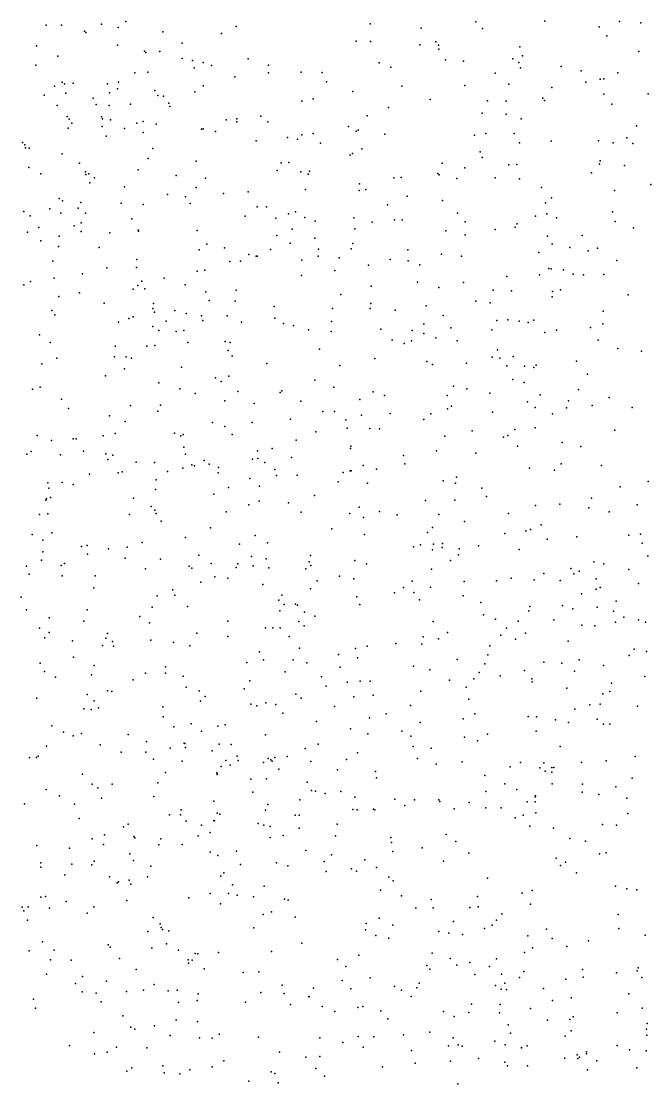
# Model space of a CAD drawing. Header units: metres. Extents: x -23.9 to 23.9, y -28.5 to 28.5.
# Drawn here: x -10.322 to -7.483, y -9.605 to -4.812 of the extents above; entities that cross this region are included whole.
import ezdxf

# ---------------------------------------------------------------- set-up
doc = ezdxf.new("R2010")
doc.units = ezdxf.units.M

msp = doc.modelspace()

# ---------------------------------------------------------------- linework, layer by layer
for p in [(-10.209, -4.8295, -13.188), (-10.1407, -4.8297, 0.7883), (-9.9598, -4.8254, 0.4548), (-9.8499, -4.8133, 2.6239), (-9.3531, -4.8366, -3.1933), (-8.7488, -4.8246, -5.341), (-8.2727, -4.8148, 16.4085), (-7.9601, -4.8124, 5.4032), (-7.7154, -4.8369, 14.164), (-7.6241, -4.8139, 16.5127), (-7.5284, -4.8199, 17.0406), (-10.0363, -4.857, 9.3507), (-10.0308, -4.8628, 12.0654), (-9.885, -4.8411, 2.0933), (-9.6835, -4.8604, 12.2503), (-9.4185, -4.8675, 11.9387), (-8.5179, -4.8433, 8.757), (-8.2421, -4.8444, -5.92), (-7.6808, -4.8785, 16.016), (-10.2536, -4.9238, -10.9472), (-9.888, -4.9203, -11.7537), (-9.5967, -4.9115, 15.2601), (-8.8113, -4.9021, 10.2026), (-8.7463, -4.9043, 11.0094), (-8.5245, -4.9184, 11.4004), (-8.453, -4.9056, 15.654), (-8.4397, -4.9197, 10.06), (-8.0733, -4.9273, 16.1063), (-10.157, -4.9706, 15.4208), (-9.7656, -4.9481, 8.369), (-9.7592, -4.9531, 5.6598), (-9.6962, -4.9491, 9.5148), (-9.5961, -4.9803, -9.1895), (-9.2991, -4.9825, -2.1331), (-8.4384, -4.9378, 13.4013), (-8.1045, -4.9818, 2.1277), (-8.0612, -4.9689, 13.3942), (-7.537, -4.9493, 17.4241), (-10.2557, -5.0103, -1.9092), (-9.5488, -4.99, -9.5815), (-9.542, -5.022, -3.4745), (-9.5017, -4.9981, -1.7383), (-9.4643, -5.0114, 10.7948), (-9.2063, -5.01, -2.519), (-8.7078, -4.9995, 10.6631), (-8.6559, -5.0201, 14.4536), (-8.4094, -4.986, 8.3685), (-8.3276, -4.9925, 2.9524), (-8.0788, -4.9982, 8.7825), (-8.0707, -5.0218, 14.0811), (-7.8874, -5.0172, 10.2324), (-9.8095, -5.0451, 1.3246), (-9.7502, -5.0422, 6.0031), (-9.3587, -5.0633, -4.251), (-9.2068, -5.0448, 14.5879), (-9.0593, -5.0428, -1.6308), (-8.9644, -5.0433, -2.0692), (-8.1854, -5.047, 14.6922), (-7.7974, -5.0363, 13.6062), (-7.7106, -5.0742, 13.2475), (-7.6949, -5.0715, 15.4571), (-7.6315, -5.0455, 8.9744), (-10.1711, -5.1055, 3.7611), (-10.1364, -5.0865, 8.3065), (-10.1262, -5.0953, -13.5051), (-10.088, -5.0916, -1.6134), (-9.933, -5.095, -12.8108), (-9.8882, -5.1168, -11.3408), (-9.8829, -5.0873, -3.3167), (-9.7196, -5.1242, -10.9919), (-9.5017, -5.1036, 8.0846), (-8.9449, -5.085, 8.5087), (-8.6053, -5.1052, 4.8829), (-8.3222, -5.1025, 2.5583), (-8.1228, -5.0959, 13.0482), (-7.9295, -5.1118, 6.2084), (-7.7761, -5.0871, 9.4379), (-10.2189, -5.146, 4.1423), (-10.1202, -5.1362, 8.7418), (-9.9981, -5.1587, 3.1167), (-9.923, -5.1351, -9.5492), (-9.7057, -5.1472, -12.4598), (-9.6803, -5.1508, -2.2009), (-9.5396, -5.1308, 12.5046), (-9.0566, -5.1727, -3.7837), (-9.0054, -5.1626, 10.6607), (-8.826, -5.1292, 9.5271), (-8.4778, -5.1657, 9.2953), (-8.2193, -5.1715, 5.044), (-8.1353, -5.1724, 15.066), (-7.9703, -5.1594, 3.1521), (-7.9621, -5.1693, 9.7236), (-7.695, -5.142, 11.3934), (-7.4953, -5.1391, 8.3556), (-10.1597, -5.1921, -10.2201), (-9.9836, -5.1875, -13.8893), (-9.9246, -5.1923, -2.5744), (-9.8288, -5.1861, 2.6624), (-9.6562, -5.1824, 5.3981), (-9.6518, -5.197, 16.3961), (-8.6655, -5.2009, 15.8187), (-7.6587, -5.1871, 14.6914), (-10.1143, -5.2427, 5.0695), (-10.1058, -5.2534, 9.7607), (-9.9596, -5.2434, -9.1457), (-9.9551, -5.2528, 12.5631), (-9.9185, -5.2568, 7.9013), (-9.8001, -5.272, 9.5483), (-9.7721, -5.2651, -1.5814), (-9.3972, -5.2573, -11.4644), (-9.3503, -5.2657, 15.764), (-9.3495, -5.2522, -11.0065), (-9.2413, -5.2408, 12.3525), (-9.2091, -5.2656, 8.2239), (-8.7621, -5.2396, 10.2353), (-8.2436, -5.2263, 8.0618), (-8.1345, -5.2309, 5.8366), (-8.0675, -5.2528, 2.3443), (-10.1103, -5.2942, 15.9756), (-10.0931, -5.2726, -3.008), (-9.9563, -5.2878, 6.3233), (-9.8562, -5.2955, -9.9114), (-9.7718, -5.3142, -13.3571), (-9.7137, -5.2765, -8.8423), (-9.5085, -5.2989, 15.1218), (-9.5008, -5.2982, 9.1864), (-9.4455, -5.3095, 16.1079), (-9.0051, -5.3185, 5.1235), (-8.846, -5.2869, -1.5026), (-8.812, -5.3075, 14.2568), (-8.8022, -5.3037, -1.1268), (-8.2266, -5.3182, -1.0676), (-8.0998, -5.3181, 2.7182), (-7.5476, -5.2847, 2.3378), (-10.3165, -5.3597, 12.3084), (-9.9385, -5.3311, 15.6607), (-9.263, -5.3518, -4.5014), (-9.1212, -5.3367, 9.4149), (-9.0766, -5.3443, -8.852), (-9.0567, -5.3246, -9.848), (-8.9716, -5.3621, -3.464), (-8.6827, -5.3225, -4.9725), (-8.2783, -5.3259, -3.8619), (-8.0747, -5.3609, -4.3139), (-7.9324, -5.3532, 9.0569), (-7.7196, -5.3514, -5.6006), (-7.652, -5.3609, 10.5655), (-7.5907, -5.3382, 2.9141), (-7.5639, -5.364, 10.9009), (-10.3059, -5.3693, 1.9808), (-10.3021, -5.3833, 8.133), (-10.2853, -5.3853, 11.5416), (-10.1372, -5.4105, 4.4532), (-9.7282, -5.3863, 10.7122), (-8.8285, -5.4085, 5.44), (-8.7855, -5.3886, 8.1089), (-8.2517, -5.4007, 14.8359), (-10.0588, -5.4524, -1.2543), (-9.7487, -5.4317, -10.5947), (-9.5331, -5.4432, -3.6495), (-9.1491, -5.4506, -11.2904), (-9.1145, -5.4498, -1.2223), (-8.8392, -5.417, -2.389), (-8.4236, -5.4529, 10.966), (-8.2432, -5.4274, 15.4027), (-8.1228, -5.4606, 5.5357), (-8.0866, -5.4587, 0.8504), (-7.7138, -5.4567, -5.1917), (-7.7106, -5.4426, 8.6491), (-7.6019, -5.4637, -0.5611), (-10.2872, -5.4722, -10.8985), (-10.233, -5.5002, 8.9184), (-10.032, -5.4917, 3.2765), (-10.0309, -5.5036, -12.785), (-10.0176, -5.501, 2.5564), (-9.7945, -5.4833, 4.3563), (-9.6229, -5.5084, 3.627), (-9.1671, -5.4849, 11.57), (-9.0606, -5.4918, 14.5807), (-9.0274, -5.5015, 8.8595), (-9.0213, -5.4891, 14.0577), (-8.444, -5.4991, 7.9282), (-8.4374, -5.5056, 13.7057), (-8.3208, -5.473, 1.1469), (-7.7503, -5.4958, 5.1694), (-10.012, -5.5416, 10.038), (-9.9909, -5.5186, -3.3742), (-9.8561, -5.5586, 4.7166), (-9.4904, -5.5209, -11.7714), (-8.7967, -5.5454, -9.1321), (-8.6414, -5.5187, -2.1154), (-8.6083, -5.5171, 4.3189), (-8.3582, -5.5212, 9.2828), (-8.1848, -5.5187, -5.0484), (-8.0752, -5.5238, -5.4771), (-7.4833, -5.5482, -0.9175), (-9.6629, -5.594, -14.0072), (-9.5805, -5.6044, -13.381), (-9.5331, -5.5629, 5.5474), (-9.4102, -5.589, -10.05), (-9.2991, -5.5823, 10.6607), (-9.04, -5.571, -11.7774), (-8.7979, -5.5766, 1.0134), (-8.768, -5.5707, 0.6242), (-8.581, -5.6018, -0.5424), (-7.9757, -5.563, -1.3164), (-7.6463, -5.5762, -2.0427), (-10.1501, -5.6127, -14.2908), (-10.1353, -5.6231, 12.4966), (-10.0529, -5.6296, 19.3577), (-9.8709, -5.6332, 10.4123), (-9.7713, -5.6384, 9.7352), (-9.5607, -5.6342, 4.0986), (-9.2575, -5.6492, 15.4061), (-9.2165, -5.6489, 8.0003), (-8.6708, -5.64, 15.6368), (-8.4228, -5.6204, -4.1115), (-7.9582, -5.6308, 8.0489), (-7.9301, -5.6089, 14.1106), (-10.3103, -5.6704, 2.5126), (-10.2816, -5.6906, 4.9374), (-10.1932, -5.6584, -2.081), (-10.1435, -5.6775, 18.6908), (-10.0655, -5.6556, -12.4295), (-10.0317, -5.6781, 11.3555), (-9.8235, -5.7032, -10.0599), (-9.3124, -5.6909, 8.9814), (-9.1743, -5.7011, 14.8657), (-9.1165, -5.6807, -10.9217), (-9.0858, -5.672, 11.8791), (-9.0435, -5.6977, -0.7625), (-8.822, -5.6988, -4.2996), (-8.3541, -5.6778, 15.1622), (-8.0032, -5.6913, 4.5088), (-7.9511, -5.6814, 1.1939), (-7.9087, -5.6992, 10.1639), (-7.6554, -5.6724, 6.144), (-10.2426, -5.7428, 6.4692), (-10.0823, -5.735, 7.8591), (-10.0521, -5.7217, -2.7721), (-9.1002, -5.7497, 5.3213), (-8.9968, -5.7136, -3.4442), (-8.818, -5.7493, -12.0106), (-8.7388, -5.7184, 9.1743), (-8.639, -5.7078, -8.8054), (-8.6048, -5.7076, 5.6256), (-8.3197, -5.7172, 10.322), (-8.0947, -5.741, -0.6411), (-8.0851, -5.7263, 13.7467), (-7.6441, -5.7153, -2.4559), (-7.5615, -5.7439, 2.9189), (-10.294, -5.7632, 10.7615), (-10.1506, -5.7823, -1.2389), (-10.0514, -5.7607, 2.0324), (-9.9217, -5.7666, -8.8858), (-9.7949, -5.7541, 9.1251), (-9.7932, -5.7589, 1.6781), (-9.5277, -5.7559, 10.4789), (-9.169, -5.7796, 9.9283), (-8.9975, -5.7915, 13.748), (-8.4078, -5.7584, -1.8), (-8.3194, -5.776, 4.2882), (-8.1851, -5.7524, 11.2686), (-7.9487, -5.7824, -1.8838), (-7.792, -5.7794, 5.6707), (-10.234, -5.8033, -9.2059), (-10.153, -5.828, 10.4061), (-9.97, -5.8325, 1.211), (-9.5195, -5.844, -13.7074), (-9.4854, -5.8179, 12.4907), (-9.4058, -5.8349, 4.5349), (-9.1974, -5.8421, -12.3746), (-9.1095, -5.8137, -9.9402), (-8.9819, -5.8409, 15.2655), (-8.8339, -5.839, 1.2877), (-8.8259, -5.8151, -8.4074), (-8.5792, -5.8437, 7.98), (-7.9282, -5.8176, 9.0957), (-7.8481, -5.833, 3.1858), (-7.7227, -5.8366, -0.0471), (-10.1791, -5.8943, 8.9155), (-9.8008, -5.8867, 6.7086), (-9.3326, -5.8942, -0.4384), (-9.2951, -5.8648, -10.6715), (-9.2622, -5.872, -0.9578), (-9.2572, -5.8726, 12.2425), (-9.0567, -5.89, -2.5533), (-8.9823, -5.8727, 0.6041), (-8.8876, -5.8801, -2.887), (-8.6585, -5.8865, -2.0431), (-8.5769, -5.8925, 10.7518), (-8.4269, -5.8624, 13.5569), (-8.3361, -5.8714, -5.1772), (-7.9877, -5.8555, 5.3687), (-7.7648, -5.8474, 8.3614), (-7.6369, -5.8913, 3.5594), (-9.9354, -5.9253, 12.4408), (-9.8015, -5.9236, 3.3383), (-9.5282, -5.9398, 3.9401), (-9.4934, -5.9353, -3.4843), (-9.3817, -5.8956, -12.7275), (-8.9077, -5.9367, -11.069), (-8.7553, -5.9129, 0.2949), (-8.5247, -5.9105, -11.6361), (-7.9424, -5.9279, -1.5652), (-7.9319, -5.929, -5.1336), (-7.8768, -5.9339, 2.8132), (-10.2801, -5.9861, -10.8126), (-10.1727, -5.9717, 11.7332), (-10.046, -5.9524, -10.2265), (-9.7783, -5.9848, -2.2311), (-9.6768, -5.9713, 5.8279), (-9.0587, -5.9588, 8.4916), (-8.5354, -5.9892, -5.509), (-8.1316, -5.9637, 10.0901), (-7.9853, -5.9556, 0.2856), (-7.8334, -5.954, 14.2108), (-7.7859, -5.9562, 8.7696), (-7.6941, -5.9554, 10.0933), (-10.3107, -6.0013, -1.8881), (-10.0591, -6.0369, 18.5813), (-9.8174, -6.0216, 19.0872), (-9.7961, -6.0044, -9.8339), (-9.765, -6.0198, -3.2472), (-9.5832, -6.001, -2.5394), (-9.4898, -6.0327, 1.5736), (-9.3522, -6.0259, 11.7951), (-8.744, -6.007, -9.3706), (-8.4387, -6.0128, 0.1575), (-8.3281, -5.9911, 1.5172), (-8.1935, -6.0262, -8.4281), (-8.1104, -6.029, 14.7722), (-7.9261, -6.0309, -6.2466), (-7.8895, -6.0232, 4.8342), (-10.1527, -6.0544, 10.0948), (-9.948, -6.0837, -9.2477), (-9.7253, -6.086, -1.587), (-9.4736, -6.0718, 1.9547), (-9.3575, -6.0757, 13.3579), (-8.8807, -6.0454, -12.2554), (-8.7454, -6.0853, 5.528), (-8.2719, -6.0756, 9.1184), (-8.208, -6.0831, -4.737), (-7.9275, -6.055, -2.5286), (-7.5846, -6.0466, -2.7046), (-10.1833, -6.1174, 1.0321), (-9.7276, -6.1088, -0.6885), (-9.7203, -6.124, 1.2074), (-9.6291, -6.1178, -8.9083), (-9.5787, -6.1309, 8.901), (-9.1813, -6.0992, 12.8302), (-8.9181, -6.1079, 13.4498), (-8.7481, -6.1074, -5.199), (-8.6356, -6.1157, -0.3314), (-8.4964, -6.0968, 4.3298), (-7.6972, -6.1199, 0.989), (-10.1698, -6.1369, 8.6408), (-9.8834, -6.1705, 7.724), (-9.8373, -6.1526, 5.5206), (-9.8173, -6.1458, 2.349), (-9.668, -6.166, 11.9652), (-9.5085, -6.1414, 5.3525), (-9.5022, -6.1621, -2.9074), (-9.3926, -6.1412, -0.0413), (-9.3292, -6.1697, -8.69), (-9.1779, -6.152, -9.7274), (-9.1394, -6.1759, -2.2993), (-8.923, -6.1673, 1.238), (-8.5067, -6.177, -1.7877), (-8.4189, -6.1393, 10.263), (-8.1771, -6.163, 5.4064), (-8.128, -6.1599, 13.7204), (-8.0767, -6.1657, 3.3205), (-8.0363, -6.1706, -5.7981), (-8.011, -6.1601, -0.5911), (-7.6996, -6.1772, -5.8716), (-10.239, -6.2268, 19.7277), (-9.729, -6.1893, 3.5759), (-9.702, -6.2072, -13.4091), (-9.6228, -6.2115, -10.6628), (-9.5887, -6.2068, 12.9924), (-9.0942, -6.1855, 14.5333), (-9.0268, -6.204, 5.1582), (-8.9249, -6.212, -1.8349), (-8.7007, -6.2013, -8.0911), (-8.5588, -6.2072, 8.9315), (-8.5058, -6.2206, -5.7897), (-8.385, -6.1955, -9.3464), (-8.1996, -6.2037, 4.5058), (-7.9603, -6.2161, 1.9958), (-7.9084, -6.2058, -1.3035), (-7.7556, -6.1939, 0.5445), (-10.1911, -6.2617, -12.9164), (-9.8981, -6.2781, 19.3753), (-9.7549, -6.2777, -0.3899), (-9.7194, -6.2754, 3.9417), (-9.571, -6.2608, -1.959), (-9.4016, -6.2568, 6.5193), (-9.3801, -6.262, 13.6418), (-8.6495, -6.2517, -4.7941), (-8.5956, -6.2662, 13.181), (-8.5619, -6.2542, 2.1023), (-8.4526, -6.2405, -11.7767), (-8.3558, -6.2537, 2.3779), (-7.7197, -6.2514, -6.8408), (-9.3886, -6.2976, -9.1742), (-9.3702, -6.3219, 7.707), (-8.9765, -6.292, 13.7386), (-8.1745, -6.2944, 8.5934), (-8.1032, -6.324, 4.893), (-7.6316, -6.2884, -5.4956), (-7.5243, -6.3002, 4.0508), (-10.2288, -6.3583, 7.7951), (-10.1616, -6.3318, 3.1744), (-9.9005, -6.3269, 10.2528), (-9.848, -6.3266, 6.9722), (-9.8239, -6.3315, 18.493), (-9.5992, -6.3735, -13.1135), (-9.2148, -6.3567, -12.6797), (-8.8846, -6.3659, 4.8851), (-8.7271, -6.3342, 12.7524), (-8.4929, -6.3476, -11.4202), (-8.467, -6.3605, 13.696), (-8.3137, -6.3548, -6.5425), (-8.1976, -6.3277, 1.6029), (-8.1634, -6.3319, 0.2284), (-8.1327, -6.3663, -1.981), (-8.0532, -6.3679, -2.3834), (-8, -6.3635, -8.6154), (-7.8178, -6.346, 2.2878), (-9.9421, -6.4116, -10.9669), (-9.8568, -6.3803, 18.043), (-9.4458, -6.4209, 4.3013), (-9.3861, -6.4128, 1.9475), (-8.0099, -6.3745, 14.0895), (-7.7682, -6.404, -2.6546), (-10.2359, -6.4633, 9.9498), (-9.7015, -6.443, 7.5062), (-9.42, -6.4368, 6.0323), (-8.9979, -6.4318, 14.3119), (-8.9128, -6.4623, 0.6341), (-8.3732, -6.4581, -6.1075), (-8.1053, -6.4285, -0.7917), (-8.0544, -6.4417, 10.1569), (-10.2712, -6.4715, 18.1288), (-10.14, -6.5176, 1.0792), (-9.6069, -6.4705, 1.1268), (-9.5382, -6.4911, 5.3257), (-9.3455, -6.4821, 12.5503), (-9.1544, -6.4876, 1.6032), (-9.1473, -6.4795, 8.4106), (-8.7349, -6.4847, 1.7837), (-8.6834, -6.5005, 0.3754), (-8.4014, -6.501, -8.1304), (-8.3122, -6.4711, -0.4602), (-8.2087, -6.49, 14.4973), (-7.9824, -6.497, -6.9378), (-7.8084, -6.4742, -0.2638), (-7.6701, -6.5094, -3.9692), (-10.1091, -6.5598, 19.4202), (-9.8294, -6.5461, 10.6175), (-9.6936, -6.5449, 5.7448), (-9.4034, -6.5251, -13.8747), (-9.2708, -6.5365, -8.428), (-9.0615, -6.5265, -9.3069), (-8.7957, -6.5185, -1.4842), (-8.3991, -6.5601, 13.9649), (-8.3811, -6.5494, 10.9737), (-8.0386, -6.5291, -11.656), (-8.0044, -6.5545, 0.488), (-7.8638, -6.5557, 0.8653), (-7.8544, -6.5241, -4.6691), (-7.748, -6.5453, -12.007), (-7.5666, -6.5554, 5.0364), (-9.9243, -6.5923, -11.6107), (-9.7065, -6.5717, 13.5265), (-9.1077, -6.6075, 7.897), (-8.9618, -6.5731, -13.1924), (-8.9089, -6.5731, -5.2134), (-8.8586, -6.61, 2.139), (-8.7875, -6.5887, -5.636), (-8.6576, -6.5812, -9.4174), (-8.5061, -6.609, 13.4361), (-8.4752, -6.5831, 1.4049), (-8.1964, -6.5754, -1.2909), (-7.927, -6.5835, -12.3076), (-9.8524, -6.618, 11.3218), (-9.4586, -6.6227, 6.5901), (-9.4039, -6.6399, -14.4972), (-9.2799, -6.6223, 13.8387), (-8.8528, -6.6479, -11.1651), (-8.7501, -6.6492, -12.6022), (-8.7057, -6.651, 10.8444), (-8.2881, -6.6606, -6.7639), (-8.0962, -6.6536, 1.1212), (-8.0037, -6.6459, -2.1559), (-7.6453, -6.657, 1.6853), (-10.2502, -6.6807, 17.8489), (-10.1846, -6.7038, 2.3557), (-10.0872, -6.6963, -0.9542), (-10.0745, -6.6968, -14.3556), (-9.9516, -6.6831, 6.9368), (-9.8989, -6.6724, 4.2511), (-9.631, -6.6703, -14.8684), (-9.602, -6.6825, 0.7484), (-9.5912, -6.6759, 2.1892), (-9.3707, -6.6762, 4.8898), (-9.0816, -6.7021, -14.1956), (-8.9927, -6.6647, 0.1337), (-8.4122, -6.6842, 5.2215), (-8.1475, -6.6889, -8.4225), (-8.1275, -6.6805, 10.449), (-10.2767, -6.7527, -12.0965), (-10.0406, -6.7524, -1.8254), (-9.5883, -6.7334, 8.8183), (-9.2561, -6.7508, -11.1954), (-9.1905, -6.7403, -9.0581), (-8.8371, -6.7395, 12.5446), (-8.835, -6.7293, 5.1613), (-8.449, -6.7495, -6.3597), (-8.0848, -6.7294, -8.8545), (-7.8822, -6.7121, 11.0324), (-7.7986, -6.731, 5.478), (-10.2959, -6.7659, -15.0743), (-10.1446, -6.768, -13.9621), (-9.9409, -6.7637, -15.26), (-9.9316, -6.7898, -13.6076), (-9.9083, -6.7691, 5.242), (-9.8038, -6.8007, 13.0423), (-9.7215, -6.8033, 9.3791), (-9.5811, -6.7645, -11.6033), (-9.4963, -6.7941, 6.2407), (-9.2789, -6.7876, 10.2343), (-9.2546, -6.7845, 18.2113), (-9.2237, -6.8034, 8.5843), (-9.1029, -6.7806, -13.5858), (-8.5983, -6.7717, 2.6214), (-8.2726, -6.7613, 2.735), (-9.8845, -6.8492, 5.8209), (-9.8665, -6.845, 9.8322), (-9.6626, -6.8436, -0.2029), (-9.5936, -6.8291, 10.0386), (-9.5527, -6.8137, -15.1792), (-9.5402, -6.8178, 11.6712), (-9.4736, -6.8103, 7.5197), (-9.4337, -6.8489, 12.4237), (-9.4318, -6.8247, -13.4415), (-9.1781, -6.8345, -8.5762), (-8.8702, -6.8477, 10.3519), (-8.8386, -6.841, -13.9008), (-8.8345, -6.8397, -9.2589), (-8.7796, -6.8163, -11.5061), (-8.7198, -6.8325, -4.8752), (-8.592, -6.8086, -1.4938), (-8.0302, -6.8284, 5.024), (-7.917, -6.8373, 2.8512), (-7.8867, -6.8085, 1.4417), (-7.7058, -6.8166, -3.5893), (-10.2015, -6.8941, 4.5435), (-10.1365, -6.8932, 3.1942), (-10.0134, -6.855, 11.8497), (-9.7132, -6.8817, 10.8306), (-9.2912, -6.8754, -1.8991), (-9.171, -6.8609, 0.4659), (-9.0781, -6.8603, 8.2383), (-8.8927, -6.8896, 11.1327), (-8.7608, -6.8966, -8.0902), (-8.4187, -6.8855, -7.7702), (-8.363, -6.8962, -4.403), (-8.3588, -6.8688, 10.2245), (-7.4944, -6.8892, 4.5459), (-10.1972, -6.9184, 10.2504), (-10.0875, -6.9022, 7.5868), (-9.716, -6.9244, 6.6091), (-9.4527, -6.946, 9.648), (-9.3878, -6.9161, 11.0953), (-9.248, -6.909, -11.5094), (-8.2442, -6.9188, -1.4611), (-7.6209, -6.9121, -2.0131), (-10.211, -6.9734, 6.6539), (-10.2082, -6.9663, 9.1481), (-10.19, -6.9606, -1.4458), (-9.8152, -6.9642, 1.0507), (-9.2959, -6.9934, 11.4971), (-9.2492, -6.9765, 18.582), (-9.1164, -6.9846, 4.7884), (-8.9992, -6.9523, 13.795), (-8.4987, -6.9748, 13.1693), (-8.3671, -6.9729, -8.9635), (-8.2242, -6.9565, -3.7103), (-8.0032, -6.9966, 4.6173), (-7.8932, -6.9909, -7.9712), (-7.7497, -6.9644, -11.3592), (-7.5448, -6.9938, 5.8797), (-10.2392, -7.037, 9.9337), (-10.2018, -7.0341, 8.5341), (-9.8337, -7.037, 17.6585), (-9.7353, -7.0014, -0.7115), (-9.7191, -7.018, -2.6091), (-9.7127, -7.0331, 19.0084), (-9.3977, -7.0261, -12.1868), (-9.0591, -7.0268, 9.9011), (-8.8397, -7.0329, 11.7943), (-8.7984, -7.0044, 4.3894), (-8.7064, -7.0243, 5.5513), (-8.6271, -7.0383, 13.4884), (-8.4394, -7.0374, 4.3198), (-8.1243, -7.0332, -11.2741), (-7.7629, -7.0071, -5.4898), (-7.6714, -7.0254, 3.296), (-9.6907, -7.0676, 12.332), (-8.7787, -7.0504, -12.2118), (-8.3232, -7.0687, -4.7138), (-7.9768, -7.0841, 5.5147), (-10.2728, -7.127, 8.0624), (-10.1838, -7.12, -1.1433), (-9.4686, -7.098, 8.6325), (-9.2668, -7.1314, 18.09), (-8.9213, -7.1022, -8.5238), (-8.7737, -7.1274, 2.3632), (-8.4904, -7.1188, -13.9662), (-8.4668, -7.0965, -5.5816), (-8.1409, -7.1237, -5.9344), (-8.0465, -7.1115, -6.792), (-8.0259, -7.1053, -12.6356), (-7.8159, -7.138, 16.7734), (-7.5823, -7.1304, -5.8121), (-7.53, -7.1257, 17.2154), (-10.2248, -7.1529, -3.1407), (-10.0506, -7.1812, 12.0043), (-10.0248, -7.1765, 6.11), (-9.8447, -7.1845, -3.0335), (-9.7762, -7.1638, 7.6355), (-9.5813, -7.1413, 0.6329), (-9.3381, -7.1707, 13.6289), (-9.2113, -7.1656, 1.8079), (-8.553, -7.1839, 12.4996), (-8.5211, -7.1741, 12.0983), (-8.4625, -7.1713, 1.1254), (-8.4233, -7.1865, 11.403), (-8.4225, -7.1687, -3.9816), (-8.2596, -7.1786, -6.2969), (-7.9509, -7.1483, 11.08), (-7.5226, -7.1673, -3.006), (-10.224, -7.2061, 1.0805), (-10.0235, -7.2161, 3.8413), (-9.9282, -7.1918, -3.7602), (-9.8537, -7.2344, -0.307), (-9.5203, -7.2211, -2.2718), (-9.2834, -7.2261, 9.3028), (-9.018, -7.2223, -8.1772), (-8.4673, -7.1968, -13.2186), (-8.3498, -7.219, 0.7833), (-8.3466, -7.1929, -5.0505), (-8.0768, -7.1956, -5.4398), (-7.4957, -7.2237, 0.1134), (-10.2976, -7.2709, 3.0029), (-10.2304, -7.244, 4.6975), (-10.1423, -7.2677, 2.405), (-10.1264, -7.2581, -15.4878), (-9.762, -7.282, -12.1856), (-9.6945, -7.2391, 17.3657), (-9.5638, -7.2702, 6.4877), (-9.5521, -7.2802, -3.8815), (-9.4657, -7.2581, -11.7719), (-9.352, -7.2768, 0.3199), (-9.3456, -7.2598, -3.1824), (-9.2757, -7.269, -3.5465), (-9.2169, -7.2378, -14.9325), (-9.2052, -7.2778, 5.0558), (-9.038, -7.2828, 11.5943), (-9.0241, -7.2515, 7.8125), (-9.0165, -7.2674, 14.9959), (-8.817, -7.2452, -1.4122), (-8.7646, -7.2593, 12.9784), (-8.4723, -7.2835, 1.5801), (-8.3858, -7.2445, 15.9817), (-7.8431, -7.2811, 2.4329), (-7.7399, -7.2504, 1.2196), (-7.6944, -7.2605, -5.0459), (-7.5814, -7.2849, -0.5902), (-10.2858, -7.3066, -1.4422), (-10.137, -7.3138, 4.2933), (-9.9879, -7.3145, 18.9535), (-9.4484, -7.3187, 9.0051), (-9.3899, -7.3242, 12.9091), (-8.8863, -7.315, 5.5354), (-8.8221, -7.3273, 9.9787), (-8.1128, -7.3253, 16.7931), (-8.0093, -7.3317, -7.5749), (-7.966, -7.303, 1.4688), (-7.8306, -7.3044, 10.7444), (-7.806, -7.2931, -3.3533), (-7.7292, -7.3277, -7.9345), (-9.9951, -7.3681, 17.5071), (-9.6376, -7.3775, -2.636), (-9.5115, -7.342, 18.805), (-9.2323, -7.3534, 13.355), (-9.017, -7.3721, 4.4698), (-8.9878, -7.336, -7.8526), (-8.5982, -7.3668, -11.5527), (-8.5594, -7.3387, 15.6888), (-8.4762, -7.3659, 14.6341), (-8.3245, -7.3389, -11.3371), (-8.1788, -7.3365, 10.1366), (-7.8922, -7.3354, -6.0897), (-7.7288, -7.3736, -6.4643), (-7.7112, -7.3665, 17.5232), (-7.539, -7.3491, -11.065), (-10.3216, -7.4105, -3.5359), (-9.7083, -7.4047, 0.1208), (-9.6294, -7.4015, -15.4703), (-9.1607, -7.4245, 11.0845), (-9.1468, -7.4011, 17.5465), (-8.809, -7.4094, 1.596), (-8.6386, -7.391, 2.1168), (-8.5513, -7.3886, 8.0871), (-8.5256, -7.423, 16.5466), (-8.3298, -7.404, 5.6002), (-7.796, -7.3947, -1.367), (-7.6391, -7.4279, 5.79), (-10.2982, -7.468, 5.8997), (-10.0251, -7.4679, -0.934), (-9.7306, -7.4556, 12.6041), (-9.572, -7.4531, 16.9163), (-9.1554, -7.4713, 15.2576), (-9.1355, -7.4441, -11.4857), (-9.085, -7.4425, 14.4111), (-9.0757, -7.4459, 8.4876), (-8.7955, -7.4436, 13.5168), (-8.2494, -7.4349, 13.6453), (-8.033, -7.4717, 5.4317), (-8.0283, -7.4528, -12.5729), (-7.8815, -7.4475, 16.423), (-7.8343, -7.4623, -1.7668), (-7.7249, -7.4551, -11.3708), (-7.6513, -7.4732, -12.4006), (-10.1958, -7.5028, -3.8955), (-10.0392, -7.5181, -12.6065), (-9.7863, -7.4972, 8.8349), (-9.3909, -7.5182, 14.8582), (-9.0702, -7.5207, 15.9208), (-9.0443, -7.4773, -1.827), (-8.9985, -7.4962, -1.142), (-8.4643, -7.5202, 4.2969), (-8.2369, -7.4897, 17.0635), (-8.1835, -7.5093, -8.8044), (-8.0815, -7.5183, 4.4633), (-7.9205, -7.513, 10.4751), (-7.6415, -7.5235, 4.6468), (-7.6046, -7.5007, -2.7085), (-7.5391, -7.5129, -1.601), (-7.5069, -7.5236, 0.2708), (-10.2397, -7.5506, -0.5456), (-10.1953, -7.569, -0.1515), (-9.7429, -7.5268, -11.888), (-9.5295, -7.5726, 6.8791), (-9.2206, -7.5479, -3.8137), (-9.187, -7.5481, -14.4704), (-9.1546, -7.5488, 7.4375), (-9.0461, -7.5392, 16.2976), (-8.3998, -7.5702, -13.9736), (-8.1332, -7.5495, 0.6359), (-7.7946, -7.5365, 2.2057), (-7.7356, -7.5394, -8.3891), (-10.2158, -7.5937, -7.0074), (-10.091, -7.6072, 18.6096), (-9.9398, -7.5958, 2.2235), (-9.932, -7.5742, 5.8171), (-9.9104, -7.6105, 11.9688), (-9.7371, -7.604, 1.6368), (-9.6347, -7.6155, 18.5239), (-9.3909, -7.588, 6.3439), (-9.1131, -7.587, 4.7253), (-8.6322, -7.6191, -12.6148), (-8.5089, -7.5898, 11.9925), (-8.441, -7.5977, -1.3109), (-8.159, -7.5823, -4.609), (-8.0928, -7.5992, 15.623), (-8.0482, -7.573, 11.1528), (-7.8555, -7.6093, 4.9192), (-9.9551, -7.628, -15.4509), (-9.9052, -7.6309, 16.8844), (-9.5612, -7.6296, -11.5787), (-9.248, -7.6562, 1.3284), (-9.0671, -7.6407, 0.8147), (-8.8144, -7.6417, 8.6046), (-8.7625, -7.6313, -14.255), (-8.516, -7.6224, -13.1378), (-8.2091, -7.6301, 14.9413), (-7.5585, -7.6448, -11.9599), (-7.5026, -7.6561, 17.645), (-10.2358, -7.7076, -8.6525), (-10.0867, -7.6815, -9.0734), (-9.305, -7.7043, 9.2611), (-9.2294, -7.6929, -2.9697), (-9.0963, -7.6925, 13.5711), (-9.0337, -7.7064, 13.9146), (-8.8914, -7.6694, 16.5849), (-8.8059, -7.6846, -1.5514), (-8.3554, -7.6909, 15.2908), (-8.2315, -7.7108, -1.944), (-8.2171, -7.6702, -12.3859), (-7.9647, -7.7034, 13.461), (-7.8846, -7.708, -12.3128), (-7.8059, -7.6924, -11.6108), (-7.5806, -7.6741, -1.9028), (-10.2166, -7.7459, -4.5089), (-10.0048, -7.7602, 0.0974), (-9.9923, -7.7178, -7.2431), (-9.762, -7.7535, 16.2541), (-9.6716, -7.7244, -4.331), (-9.6706, -7.7529, -2.2611), (-9.1322, -7.7472, 11.4159), (-8.8843, -7.7267, -11.4617), (-8.5527, -7.7214, 12.5122), (-8.4791, -7.7374, 13.0206), (-8.2565, -7.75, 14.1743), (-8.0525, -7.7407, 0.1531), (-7.8275, -7.7441, 1.642), (-7.6969, -7.718, 5.2938), (-10.1672, -7.7719, 16.6846), (-9.8168, -7.7829, -12.1973), (-9.5913, -7.7663, 7.6942), (-9.2909, -7.7871, -14.8728), (-8.9673, -7.7696, 5.2078), (-8.9475, -7.8119, -8.0036), (-8.8525, -7.7935, -8.5074), (-8.793, -7.7892, 11.1827), (-8.7482, -7.7896, -7.6705), (-8.3906, -7.7851, 7.6602), (-8.2806, -7.7789, -7.5394), (-8.1623, -7.7648, 17.3897), (-8.0199, -7.7791, 10.7155), (-8.0176, -7.7924, -4.0974), (-7.6602, -7.798, 16.2869), (-7.5103, -7.7685, -11.4239), (-10.0247, -7.8492, 0.5348), (-9.9331, -7.8325, 15.9567), (-9.9137, -7.8354, -11.6844), (-9.5787, -7.8159, -13.857), (-9.5198, -7.8334, 11.6809), (-9.4919, -7.8577, -6.9532), (-9.3161, -7.8237, 0.3088), (-9.083, -7.8472, -14.1804), (-8.8214, -7.86, -13.0882), (-8.7344, -7.8519, 7.3538), (-8.5199, -7.8339, 5.3971), (-8.3159, -7.8164, 4.5372), (-7.8623, -7.8215, 1.0434), (-7.6989, -7.8458, 12.7778), (-7.6685, -7.8361, 1.9956), (-10.2511, -7.8659, -9.5738), (-9.9935, -7.8783, 1.6114), (-9.6839, -7.9055, -12.49), (-9.5133, -7.8791, 12.641), (-9.2872, -7.8928, -1.8509), (-9.2588, -7.9004, -13.1683), (-9.2183, -7.8868, 8.6379), (-9.1735, -7.8949, 16.8828), (-9.0589, -7.8652, -3.4186), (-8.9096, -7.9032, 10.2549), (-8.5662, -7.8988, -13.9555), (-8.3033, -7.8705, 11.3432), (-7.7581, -7.8956, 13.1552), (-7.7107, -7.8924, -2.732), (-7.5433, -7.9023, 7.8271), (-10.0398, -7.9143, 2.8998), (-10.0066, -7.9177, 5.7962), (-9.9737, -7.9096, 8.3347), (-9.6812, -7.9503, 0.4603), (-9.1415, -7.934, 9.8707), (-8.7517, -7.954, 4.9967), (-8.6768, -7.9369, 0.7301), (-8.276, -7.9364, 10.9283), (-8.0363, -7.9484, -4.9711), (-7.9978, -7.9498, -8.4523), (-7.8259, -7.9158, 0.6499), (-10.1839, -7.991, 17.7699), (-9.633, -7.995, -6.2749), (-9.555, -7.9815, 16.0854), (-9.4349, -7.9918, 6.2553), (-9.4016, -7.9869, -4.1095), (-8.9903, -7.9708, 12.6969), (-8.5225, -7.9751, -12.3358), (-8.3284, -7.9591, 11.6785), (-7.9129, -7.9638, -8.0405), (-7.8534, -7.975, 13.7475), (-7.7253, -7.9603, -0.1231), (-7.697, -7.9832, -5.2496), (-7.6684, -7.9839, -3.8121), (-10.1307, -8.0194, 0.8423), (-10.0873, -8.0356, -12.0933), (-10.0497, -8.0257, 9.1528), (-9.8389, -8.0294, 7.0696), (-9.5095, -8.0142, 18.1058), (-9.2196, -8.0313, -14.5443), (-8.8364, -8.0049, -12.6757), (-8.7586, -8.0262, 8.6333), (-8.6063, -8.0142, -13.4664), (-8.5652, -8.0379, -2.1384), (-8.3236, -8.0411, -0.0943), (-8.2197, -8.0286, 17.162), (-7.9998, -8.0145, 8.4729), (-10.2073, -8.0823, -15.5904), (-9.9664, -8.0766, -7.4448), (-9.7566, -8.0608, -2.0372), (-9.6499, -8.0908, -4.5794), (-9.5877, -8.0689, -2.6938), (-9.5848, -8.0708, 9.4262), (-9.5817, -8.0889, -11.2087), (-9.4287, -8.0728, 12.1276), (-9.3754, -8.0751, -6.7047), (-9.0416, -8.0922, -13.8877), (-8.9823, -8.074, 0.313), (-8.5546, -8.084, -7.9099), (-8.4731, -8.0921, -2.7616), (-8.2648, -8.0579, -8.7698), (-7.8918, -8.0834, -3.0304), (-10.2846, -8.1331, -7.5609), (-10.2532, -8.1334, 2.4208), (-10.2458, -8.1279, 17.4528), (-9.8706, -8.1095, -15.3806), (-9.76, -8.11, 5.9482), (-9.7259, -8.1416, 15.8017), (-9.4613, -8.1039, 6.5954), (-9.3987, -8.1466, -9.4404), (-9.3488, -8.128, -15.1009), (-9.3433, -8.1469, 15.2328), (-9.209, -8.1376, 14.3165), (-9.1963, -8.1444, 17.9426), (-9.1777, -8.1329, -2.5859), (-9.123, -8.1295, -13.5392), (-8.855, -8.1426, 10.5299), (-8.8057, -8.1118, -8.8785), (-8.5349, -8.1386, 0.2226), (-7.5541, -8.1293, 17.5514), (-9.5958, -8.1496, 9.8895), (-9.4204, -8.1739, 11.5664), (-9.379, -8.1682, 8.4916), (-9.2292, -8.1559, -12.6561), (-9.191, -8.1497, -10.3622), (-9.1596, -8.1864, -2.1733), (-9.0162, -8.1518, 16.4783), (-8.8957, -8.1896, -10.197), (-8.4515, -8.163, 16.6973), (-8.333, -8.1532, 15.3819), (-8.1178, -8.1753, -2.0953), (-8.071, -8.1566, 6.0692), (-7.9827, -8.1799, 0.8503), (-7.9647, -8.1571, -4.3973), (-7.9593, -8.1955, 6.4357), (-7.9288, -8.179, 7.8356), (-7.9209, -8.1785, 6.799), (-7.7958, -8.1568, 12.2834), (-7.6846, -8.1483, 8.5045), (-10.0451, -8.2084, -8.7597), (-9.6718, -8.2018, -13.9191), (-9.4398, -8.2028, 16.8143), (-9.4382, -8.2084, 0.3006), (-9.4382, -8.2096, -7.105), (-9.2868, -8.2307, -11.486), (-9.2164, -8.2303, -3.4729), (-8.7245, -8.1969, -11.7588), (-8.7196, -8.2249, -3.3261), (-8.2314, -8.2142, -3.0102), (-7.9292, -8.1996, 11.4709), (-7.5676, -8.2272, 8.1092), (-10.209, -8.2785, 1.3298), (-10.0023, -8.2544, -4.7211), (-9.9756, -8.2708, 3.0564), (-9.9119, -8.2538, -13.3589), (-9.7055, -8.2473, -9.6123), (-9.2767, -8.2901, -3.8789), (-9.0328, -8.2455, 13.1933), (-9.0133, -8.2818, 15.7403), (-8.9943, -8.2852, 15.3987), (-8.8801, -8.2871, 14.1768), (-8.2267, -8.2866, -3.419), (-8.1407, -8.2528, 11.8529), (-8.0877, -8.2777, 5.6255), (-7.9284, -8.2526, -4.7887), (-7.7925, -8.2901, 8.7931), (-7.7907, -8.2542, 13.5487), (-7.6401, -8.2661, -2.7885), (-10.1495, -8.3057, 7.3252), (-9.9595, -8.3176, 17.8454), (-9.7239, -8.3089, 6.7405), (-9.4538, -8.3311, -12.3497), (-9.065, -8.325, -8.3671), (-8.9513, -8.2956, -6.5285), (-8.818, -8.3129, -10.6073), (-8.6377, -8.3208, 15.3613), (-8.549, -8.324, 12.9489), (-8.4382, -8.3246, 5.6017), (-8.4348, -8.3325, 6.4368), (-8.3014, -8.3358, 14.9828), (-8.04, -8.3337, 15.8079), (-8.005, -8.3107, 17.1092), (-8.0039, -8.3336, -0.3093), (-8.0025, -8.3065, 16.272), (-7.7178, -8.3009, 6.1829), (-7.5913, -8.3163, -5.0292), (-10.3065, -8.3423, -8.5327), (-10.081, -8.3433, 6.1016), (-9.6011, -8.3697, -13.1755), (-9.4387, -8.3844, 9.6864), (-9.2209, -8.3714, -6.2608), (-9.2104, -8.3462, 10.2611), (-8.8273, -8.3679, 7.4891), (-8.8069, -8.3697, -6.2009), (-8.7327, -8.3667, 12.3753), (-8.7271, -8.369, -0.0597), (-8.5917, -8.3496, 8.6068), (-8.3692, -8.3647, -9.2009), (-8.2266, -8.3599, -8.0629), (-8.1584, -8.36, 14.1292), (-8.0017, -8.3833, -8.9413), (-7.5861, -8.3856, 0.378), (-10.0611, -8.4093, 17.5344), (-9.84, -8.435, -2.6996), (-9.6535, -8.3923, -10.3896), (-9.6036, -8.3916, -13.527), (-9.5779, -8.4204, -14.1896), (-9.4529, -8.4181, -4.3241), (-9.4507, -8.4186, -10.7333), (-9.4259, -8.3895, -8.8293), (-9.253, -8.4314, 15.014), (-9.0861, -8.3937, 13.8521), (-9.0688, -8.393, -0.0233), (-8.8974, -8.435, -9.5222), (-8.0953, -8.4057, 8.9304), (-8.0587, -8.3936, -2.6042), (-9.9468, -8.4831, 6.4324), (-9.8602, -8.4457, 11.5024), (-9.5083, -8.4382, -2.9634), (-9.4691, -8.4715, 5.15), (-9.2283, -8.4391, 17.6876), (-9.1988, -8.4445, 7.6137), (-9.069, -8.4517, 14.4873), (-8.4057, -8.4811, 10.6634), (-8.028, -8.4432, -0.7914), (-7.9216, -8.4528, -3.6986), (-7.7015, -8.4363, 16.8575), (-7.6371, -8.4383, 12.0886), (-10.2509, -8.5309, 17.0055), (-10.0014, -8.5005, -6.1456), (-9.9505, -8.5258, -9.7113), (-9.8135, -8.4898, -8.8949), (-9.8091, -8.4956, 17.1247), (-9.7007, -8.5272, -4.5463), (-9.6917, -8.5003, -12.621), (-9.5965, -8.5254, 17.7611), (-9.5243, -8.4862, -0.0679), (-9.1996, -8.4943, -11.9013), (-9.1412, -8.4861, -10.8763), (-8.9044, -8.4866, 16.0203), (-8.6551, -8.4951, -6.832), (-8.6528, -8.5163, 15.7414), (-8.3615, -8.5126, -1.0703), (-7.8474, -8.499, 11.2022), (-7.7781, -8.5105, 1.403), (-10.1036, -8.5428, -10.2411), (-9.8316, -8.5685, 8.4218), (-9.4694, -8.5612, 16.6896), (-9.4353, -8.5752, -14.7775), (-9.3505, -8.556, 17.3609), (-9.0383, -8.5537, -7.0044), (-8.922, -8.5719, 6.0401), (-8.6463, -8.558, -7.9323), (-8.5142, -8.5404, -10.3701), (-8.3033, -8.5648, 6.957), (-7.7146, -8.5676, 7.7177), (-7.6844, -8.5642, 2.043), (-10.2338, -8.6094, 3.3431), (-10.094, -8.6143, 2.9381), (-10.0038, -8.6172, 4.9619), (-9.9922, -8.6005, 7.1693), (-9.815, -8.598, -14.0219), (-9.7372, -8.6243, -10.0153), (-9.3329, -8.6169, 4.6443), (-9.1709, -8.6086, 11.5593), (-9.119, -8.6218, 5.5361), (-8.9556, -8.6031, 8.052), (-8.7721, -8.5954, -5.9434), (-8.4178, -8.6005, -6.5515), (-7.9102, -8.588, -2.2312), (-7.8905, -8.6213, -8.3403), (-7.8679, -8.6063, 1.067), (-10.2335, -8.6278, 2.6126), (-10.1255, -8.6628, 9.1677), (-9.9239, -8.6724, 7.5355), (-9.752, -8.6713, 8.7611), (-9.4217, -8.6692, 16.3406), (-9.4088, -8.6544, -13.6819), (-8.947, -8.648, -3.7608), (-8.8329, -8.6354, 12.1589), (-8.8094, -8.6459, -10.8557), (-8.7195, -8.6296, 13.2799), (-8.6637, -8.6738, -9.7899), (-7.8183, -8.6538, 7.2864), (-9.8896, -8.6996, -14.4045), (-9.8838, -8.6939, -15.3982), (-9.835, -8.6871, 6.8721), (-9.828, -8.7055, 4.4931), (-9.3694, -8.7085, -12.9705), (-9.2258, -8.7134, -4.1475), (-8.6441, -8.69, 6.5384), (-8.2192, -8.6784, 13.7445), (-7.6421, -8.7141, 5.6163), (-10.2327, -8.7632, 1.5229), (-10.2127, -8.7612, 15.2032), (-9.5663, -8.7673, -8.6876), (-9.4702, -8.7477, -0.4302), (-9.3878, -8.7477, 5.9957), (-9.3483, -8.755, -10.9239), (-9.2742, -8.7625, -11.4644), (-8.7025, -8.7315, 13.6817), (-8.6078, -8.7573, -3.794), (-8.2648, -8.7598, 10.0829), (-8.0632, -8.746, -11.0085), (-8.0176, -8.733, 13.468), (-7.5915, -8.7261, -3.7208), (-7.5459, -8.7301, -11.6054), (-10.3175, -8.8093, -14.5037), (-10.2912, -8.8073, 5.2256), (-10.1946, -8.8125, -6.4476), (-10.1197, -8.7827, -9.4438), (-9.9937, -8.8079, 15.8347), (-9.8451, -8.7787, 4.0504), (-9.4232, -8.7941, 11.0663), (-9.1344, -8.7729, -5.8286), (-9.1183, -8.7765, 6.3078), (-8.5429, -8.8121, -0.1571), (-8.4737, -8.7735, -10.0878), (-8.4644, -8.8122, 13.0671), (-8.2989, -8.8105, 0.3495), (-8.2608, -8.8074, -7.9768), (-8.025, -8.7957, 8.9742), (-10.3093, -8.8259, -6.9721), (-10.0247, -8.8353, -4.3521), (-9.7272, -8.8551, 0.8951), (-9.2305, -8.8414, -13.4587), (-9.1938, -8.8303, -8.5179), (-9.0861, -8.8541, 10.3309), (-8.7076, -8.8587, 8.1122), (-8.1541, -8.8392, -3.7729), (-7.6308, -8.8423, 2.2872), (-10.2936, -8.8677, 3.7349), (-9.6958, -8.8841, -12.1949), (-9.6903, -8.9001, 9.4413), (-9.6844, -8.9088, -0.0587), (-9.2728, -8.9022, -0.732), (-8.7697, -8.9107, 14.1828), (-8.7657, -8.8817, -4.1194), (-8.6462, -8.8903, 5.181), (-8.3723, -8.8739, -6.1596), (-8.2322, -8.9056, -11.4404), (-8.1989, -8.8893, 9.5563), (-8.1793, -8.8676, -0.2562), (-7.9532, -8.9076, 11.4304), (-7.6278, -8.9045, -11.0332), (-9.7508, -8.9188, 16.6716), (-9.6562, -8.9159, 16.2049), (-8.7228, -8.9361, 4.7593), (-8.6647, -8.9489, -7.9808), (-8.4389, -8.9181, 10.3608), (-8.3944, -8.9255, 1.1504), (-8.3317, -8.9322, -6.6888), (-8.0382, -8.9383, 11.086), (-7.9272, -8.9503, -8.8071), (-7.7643, -8.9607, 9.7665), (-7.5082, -8.9351, 14.809), (-10.2853, -9.0055, 6.145), (-10.2252, -8.9643, -0.3991), (-10.1735, -9.0033, -12.1214), (-9.9302, -8.9782, 5.4046), (-9.9214, -8.9885, 7.3122), (-9.7327, -8.9927, 8.9144), (-9.6673, -8.9747, -6.3863), (-9.6132, -9.0024, 11.4038), (-9.1927, -9.0085, -7.1248), (-9.057, -8.9704, 4.4696), (-8.0167, -8.9927, -8.2578), (-7.862, -8.9868, 10.3471), (-10.1899, -9.0465, 9.2944), (-10.0967, -9.0482, 16.4959), (-9.879, -9.0407, 3.4987), (-9.5696, -9.0459, 7.9566), (-9.5506, -9.0473, -11.9338), (-9.5374, -9.0177, -13.9067), (-9.5251, -9.019, 7.6056), (-9.4316, -9.0131, -5.947), (-8.8963, -9.0447, 11.5903), (-8.7995, -9.0258, 0.4227), (-8.4694, -9.0169, 10.8619), (-8.3876, -9.0397, 7.8053), (-8.1789, -9.0417, -1.0942), (-8.053, -9.0124, 13.255), (-9.8033, -9.0897, -12.5736), (-9.5673, -9.0615, -0.5202), (-9.4973, -9.0865, 4.3809), (-9.3208, -9.1032, 6.4308), (-9.2502, -9.1007, -8.7173), (-8.8582, -9.0759, 12.4751), (-8.4932, -9.0725, 9.4574), (-8.4793, -9.0888, 13.8061), (-8.3579, -9.0709, -4.2176), (-8.2993, -9.0588, 0.6422), (-8.2099, -9.0761, 10.5582), (-8.0548, -9.0987, 1.4148), (-7.7912, -9.0899, 15.4344), (-7.6371, -9.105, 8.6561), (-7.5441, -9.0955, -2.6087), (-7.5397, -9.0816, 1.9044), (-10.2079, -9.1112, 3.4464), (-10.0772, -9.153, 0.0026), (-10.0454, -9.1215, 1.3717), (-9.9369, -9.1429, -9.004), (-8.8752, -9.1396, 13.7493), (-8.7491, -9.1274, 1.7558), (-8.5281, -9.1516, 14.7468), (-8.2772, -9.1128, 1.7243), (-8.1558, -9.1108, 4.8491), (-8.1418, -9.152, 0.9294), (-8.0755, -9.1257, -9.6067), (-7.8656, -9.1335, -10.4505), (-7.7883, -9.1242, -0.9725), (-7.5229, -9.1262, 7.1957), (-10.0465, -9.1911, -9.6511), (-9.9833, -9.1968, -4.1854), (-9.8473, -9.1886, -11.8253), (-9.7703, -9.1837, 0.4977), (-9.7229, -9.1575, 8.3807), (-9.6599, -9.1856, -9.994), (-9.6187, -9.1824, -4.1935), (-9.5233, -9.1994, -1.2331), (-9.242, -9.1937, -13.3635), (-9.1448, -9.1602, 13.963), (-9.1361, -9.1981, 14.567), (-9.0043, -9.1745, -8.9553), (-8.836, -9.1764, -9.5984), (-8.6381, -9.1661, -11.3116), (-8.6075, -9.1831, 12.8516), (-8.5374, -9.1719, -9.8755), (-8.1828, -9.1624, -9.1773), (-8.157, -9.1778, 14.4348), (-8.1332, -9.1808, 14.7906), (-7.9675, -9.1748, 0.5653), (-7.5818, -9.199, 10.0556), (-10.2666, -9.2242, 5.4434), (-9.9607, -9.236, -11.2421), (-9.6129, -9.2385, -8.8376), (-9.5285, -9.2295, -6.8039), (-9.3106, -9.2371, 7.7597), (-9.1083, -9.2471, 1.4204), (-9.0253, -9.2123, 0.0735), (-9.0234, -9.2133, 1.0056), (-8.5642, -9.2119, 11.3808), (-8.2913, -9.2459, -14.0699), (-8.1624, -9.2476, 15.2179), (-7.9263, -9.2294, -0.4066), (-7.8421, -9.2179, 12.9635), (-10.2567, -9.2639, 11.528), (-8.9644, -9.2561, -5.8358), (-8.9078, -9.2791, -4.3606), (-8.8043, -9.2609, -10.7711), (-8.7821, -9.2571, -14.1182), (-8.7004, -9.276, -8.3002), (-8.417, -9.2786, 11.9205), (-8.3033, -9.2833, -8.8376), (-8.1652, -9.2856, 8.6097), (-8.0251, -9.2664, 9.3319), (-7.6351, -9.286, -8.9292), (-7.5226, -9.2649, 15.5959), (-9.8635, -9.2989, -0.6856), (-9.7214, -9.3438, 1.0964), (-9.6236, -9.3181, 9.6501), (-9.5264, -9.3237, -10.7574), (-8.6689, -9.3127, -13.7396), (-8.3703, -9.3021, 8.3064), (-8.1256, -9.3398, 11.6968), (-7.9482, -9.318, -2.0636), (-7.8483, -9.3149, 8.1487), (-7.8329, -9.3034, 11.4717), (-7.4992, -9.3339, 14.3655), (-9.9949, -9.3737, 9.4126), (-9.828, -9.3504, 8.8462), (-9.8101, -9.3583, -1.0357), (-9.6499, -9.3882, -9.7147), (-9.4291, -9.3812, -13.0029), (-8.8021, -9.3922, -6.9912), (-8.5976, -9.3839, 1.9454), (-8.4787, -9.373, -6.7544), (-8.1151, -9.3763, -1.3801), (-7.8686, -9.3902, 1.3446), (-7.8425, -9.3672, 7.0405), (-7.5022, -9.3585, -8.5252), (-7.5009, -9.3854, -9.3245), (-10.1041, -9.4333, 9.0735), (-9.8928, -9.4399, 0.2366), (-9.5175, -9.3982, 11.2335), (-9.4602, -9.3998, -6.2043), (-9.2518, -9.3954, 13.2994), (-8.9754, -9.3978, 1.7808), (-8.871, -9.4195, 0.7239), (-8.7797, -9.4408, -0.4808), (-8.7322, -9.3943, -14.5044), (-8.3959, -9.4339, 12.6935), (-8.3739, -9.3982, 9.2972), (-8.3522, -9.4293, -0.6165), (-8.3342, -9.4356, 4.855), (-8.1868, -9.4134, 1.8672), (-8.1402, -9.4294, 13.834), (-8.0398, -9.4337, -3.9989), (-7.6353, -9.4324, -1.913), (-9.9921, -9.4695, 7.0125), (-9.9345, -9.4631, -12.7403), (-9.755, -9.4431, 13.0552), (-9.1575, -9.4627, -9.3293), (-9.0381, -9.485, 6.5168), (-8.9755, -9.4819, -2.6411), (-8.5614, -9.4557, -11.5203), (-8.0662, -9.4421, -1.7091), (-8.0662, -9.4438, 6.5256), (-7.8152, -9.4743, -8.7112), (-7.805, -9.4846, -3.5046), (-7.7728, -9.4703, -1.3412), (-7.7725, -9.461, -9.7059), (-7.5789, -9.4525, -11.6958), (-7.5041, -9.4569, -10.643), (-9.8234, -9.5337, 11.3947), (-9.6825, -9.5244, -10.3554), (-9.4604, -9.5294, 12.7094), (-9.4085, -9.5024, -4.5838), (-8.9935, -9.5365, 13.0279), (-8.6924, -9.5288, -8.9434), (-8.5458, -9.5116, 6.3439), (-8.3859, -9.504, -10.4268), (-8.2594, -9.4911, 10.6566), (-8.1412, -9.5072, 6.1498), (-8.1287, -9.5241, -6.0262), (-8.0387, -9.5247, -13.7624), (-7.8703, -9.4901, 12.629), (-7.8115, -9.4916, -6.1528), (-7.726, -9.5014, 10.4468), (-7.5455, -9.5339, 9.8808), (-9.8458, -9.5486, -10.9974), (-9.6778, -9.5555, 0.7592), (-9.6063, -9.5609, -1.3885), (-9.5622, -9.5424, 7.0853), (-9.1954, -9.5511, -6.7914), (-9.1782, -9.5592, -14.0497), (-8.955, -9.5703, -1.8321), (-7.7678, -9.5428, 0.3932), (-9.2957, -9.593, 13.6776), (-9.1639, -9.6013, -6.2309), (-8.3535, -9.6052, 13.6208)]:
    msp.add_point(p)

doc.saveas('drawing.dxf')
